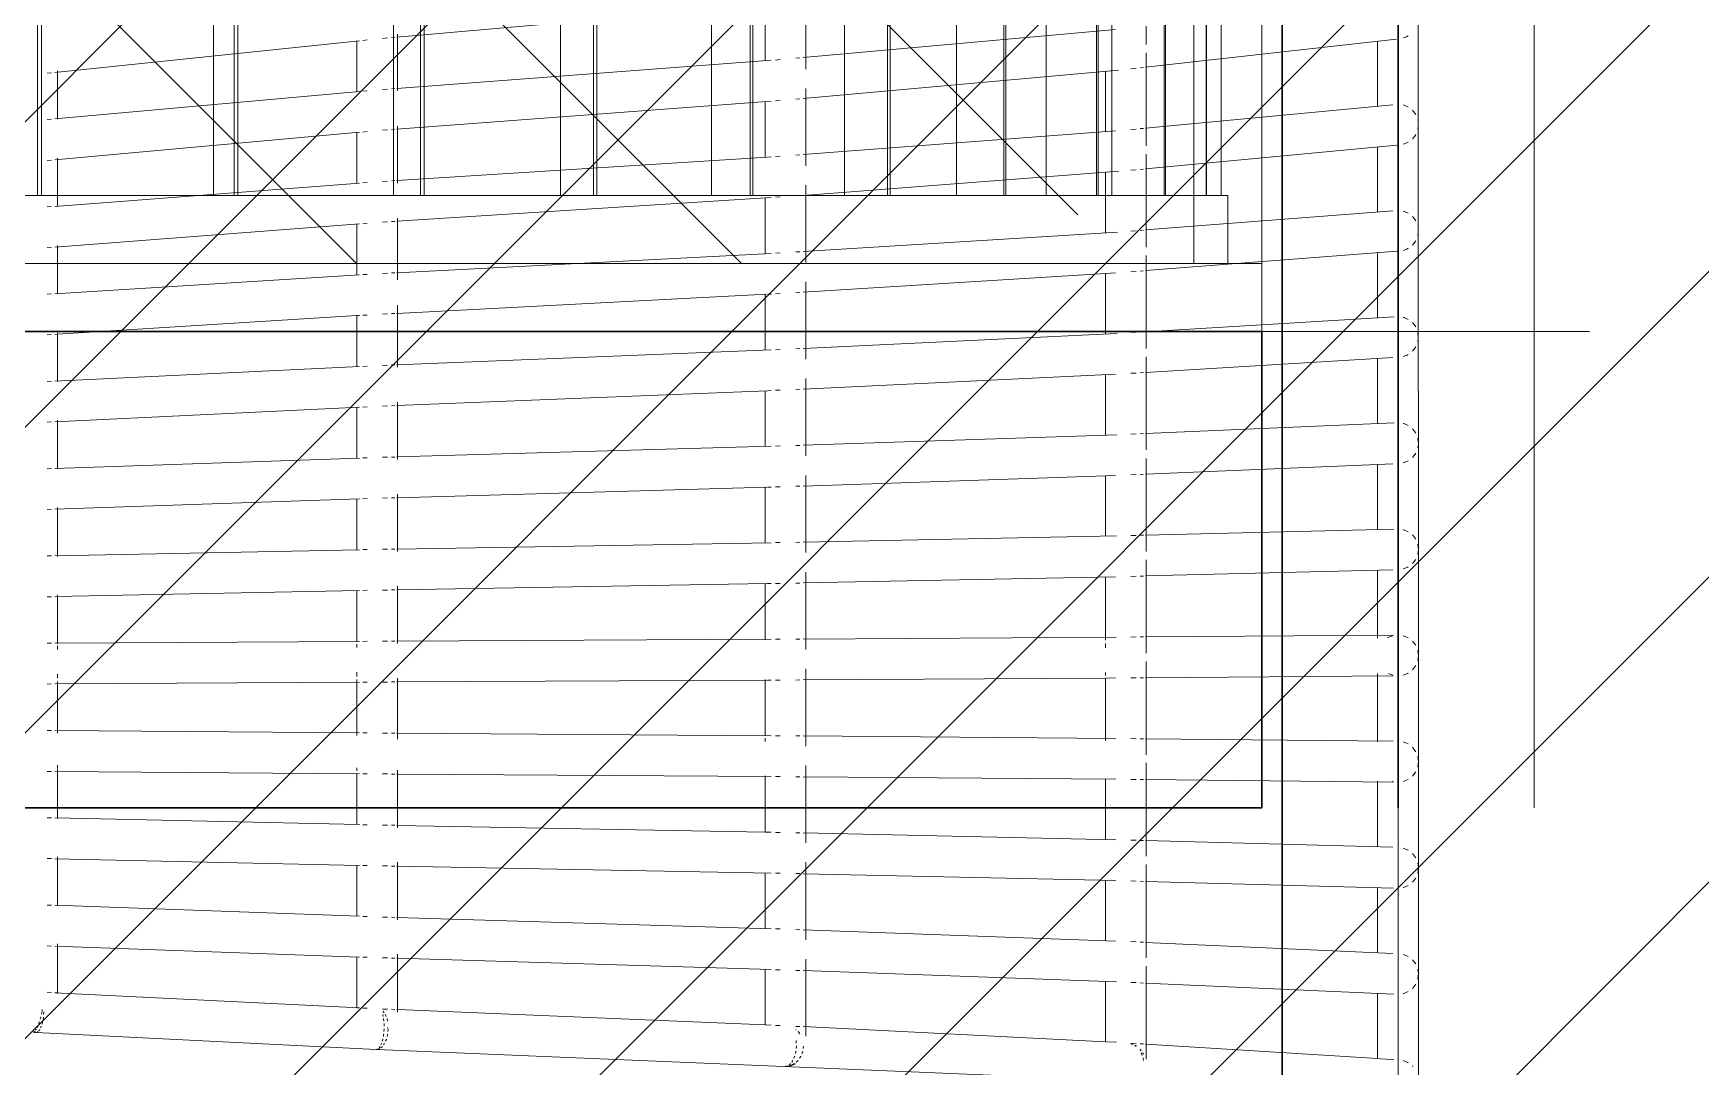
# Model space of a CAD drawing. Header units: millimetres. Extents: x 886808 to 1650903, y -1008069 to 230892.
# Drawn here: x 1046519 to 1047744, y -355550 to -354791 of the extents above; entities that cross this region are included whole.
import ezdxf

# ---------------------------------------------------------------- set-up
doc = ezdxf.new("R2010")
doc.units = ezdxf.units.MM
doc.linetypes.add('ACAD_ISO07W100', pattern=[3, 0, -3])
doc.linetypes.add('CENTER', pattern=[2, 1.25, -0.25, 0.25, -0.25])
doc.layers.get('0').update_dxf_attribs({"lineweight": 0})
for name, color, linetype, lineweight in [('0.NETMANHNHAT-0.05', 251, 'Continuous', 0), ('03- Net Cua- 153', 153, 'Continuous', 9), ('8l NET TO', 8, 'Continuous', 9), ('A-Wall', 113, 'Continuous', 30), ('A_Dim', 8, 'Continuous', 5), ('M-HVAC-CDFF', 50, 'Continuous', 5)]:
    doc.layers.add(name, color=color, linetype=linetype, lineweight=lineweight)

# ---------------------------------------------------------------- blocks, each defined once
blk = doc.blocks.new('Air Terminals 4 - Air Terminals 4-6275953-MẶT ĐỨNG TRỤC A-H')
at = {"layer": 'M-HVAC-CDFF'}
for p, q in [((26700, 4200), (27900, 4200)), ((27900, 4150), (27900, 4200)), ((27900, 4150), (26700, 4150))]:
    blk.add_line(p, q, dxfattribs=at)
blk = doc.blocks.new('A$C62D649C3')
at = {"transparency": 33554636}
for p, q in [((31564.6, 4866.2), (31839.5, 4890.1)), ((31835.1, 4848.9), (31835.1, 4889.7)), ((31865.1, 4892.5), (31865.1, 4851.4)), ((32315, 4800.8), (32315, 4878.6)), ((31313.1, 4840.3), (31537.1, 4863.6)), ((31539.5, 4863.8), (31542.6, 4864.2)), ((31553.9, 4865.3), (31557.6, 4865.6)), ((31560.7, 4865.9), (31563.1, 4866.1)), ((31565.1, 4826.7), (31565.1, 4868.4)), ((31863.1, 4851.2), (32092.6, 4871.8)), ((32114.6, 4844.1), (32299.1, 4864.8)), ((32115.1, 4874.3), (32115.1, 4860.8)), ((32303.9, 4865.6), (32306.3, 4866.4)), ((32306.3, 4866.4), (32307.6, 4867.1)), ((31535.1, 4826.2), (31535.1, 4863.4)), ((31865.1, 4842.8), (31865.1, 4851.4)), ((32115.1, 4844.1), (32115.1, 4854.7)), ((32285.1, 4815.6), (32285.1, 4863.2)), ((31307.6, 4839.7), (31310.7, 4840)), ((31315.1, 4840.5), (31315.1, 4841.4)), ((31315.1, 4806.4), (31315.1, 4840.5)), ((31564.6, 4828.6), (31836.6, 4849)), ((31837.1, 4849), (31839.5, 4849.2)), ((31842.6, 4849.4), (31846.2, 4849.7)), ((31857.6, 4850.7), (31860.7, 4851)), ((31863.1, 4821.2), (32094.7, 4842)), ((32085.1, 4841.1), (32085.1, 4796.8)), ((32103.9, 4842.9), (32107.6, 4843.3)), ((32110.7, 4843.6), (32113.1, 4843.9)), ((32115.1, 4844.1), (32115.1, 4799.4)), ((31539.5, 4826.6), (31542.6, 4826.8)), ((31553.9, 4827.8), (31557.6, 4828)), ((31560.7, 4828.3), (31563.1, 4828.5)), ((31865.1, 4821.3), (31865.1, 4828.5)), ((31313.1, 4806.2), (31537.1, 4826.3)), ((31564.6, 4798.6), (31839.5, 4819.2)), ((31835.1, 4777.9), (31835.1, 4818.9)), ((31842.6, 4819.5), (31846.2, 4819.7)), ((31857.6, 4820.7), (31860.7, 4820.9)), ((31865.1, 4821.3), (31865.1, 4780.1)), ((32114.6, 4799.4), (32296.2, 4816.6)), ((32305.1, 4816.1), (32303.9, 4816.4)), ((32307.6, 4814.9), (32305.1, 4816.1)), ((31307.6, 4805.7), (31310.7, 4806)), ((31315.1, 4806), (31315.1, 4806.4)), ((32311.5, 4811.7), (32310.7, 4812.5)), ((32313.1, 4809.3), (32311.5, 4811.7)), ((32314.8, 4804.7), (32314.6, 4805.5)), ((32315, 4800.8), (32314.8, 4804.7)), ((31313.1, 4776.2), (31537.1, 4796.3)), ((31535.1, 4758.8), (31535.1, 4796.1)), ((31539.5, 4796.5), (31542.6, 4796.8)), ((31553.9, 4797.8), (31557.6, 4798.1)), ((31560.7, 4798.3), (31563.1, 4798.5)), ((31565.1, 4759), (31565.1, 4800.9)), ((31863.1, 4779.9), (32092.6, 4797.4)), ((32103.9, 4798.4), (32107.6, 4798.7)), ((32110.7, 4799), (32113.1, 4799.2)), ((32115.1, 4786.3), (32115.1, 4799.4)), ((32310.7, 4791.6), (32312.4, 4793.5)), ((32312.4, 4793.5), (32313.1, 4794.7)), ((32314.6, 4798.6), (32315, 4800.8)), ((32315, 4723), (32315, 4800.8)), ((31564.6, 4760.8), (31836.5, 4778.1)), ((31837.1, 4778.1), (31839.5, 4778.3)), ((31842.6, 4778.5), (31846.2, 4778.7)), ((31857.6, 4779.5), (31860.7, 4779.8)), ((31865.1, 4771.7), (31865.1, 4780.1)), ((32114.6, 4769.4), (32299.3, 4786.9)), ((32115.1, 4769.4), (32115.1, 4780.3)), ((32285.1, 4737.8), (32285.1, 4785.6)), ((32303.9, 4787.6), (32306.5, 4788.5)), ((32306.5, 4788.5), (32307.6, 4789.1)), ((31307.6, 4775.7), (31310.7, 4775.9)), ((31315.1, 4776.3), (31315.1, 4777.2)), ((31315.1, 4742.1), (31315.1, 4776.3)), ((31863.1, 4750), (32094.9, 4767.7)), ((32085.1, 4766.9), (32085.1, 4722.5)), ((32103.9, 4768.4), (32107.6, 4768.7)), ((32110.7, 4769), (32113.1, 4769.2)), ((32115.1, 4769.4), (32115.1, 4724.6)), ((31313.1, 4741.9), (31537.1, 4759)), ((31535.1, 4758.7), (31535.1, 4758.8)), ((31539.5, 4759.1), (31542.6, 4759.4)), ((31553.9, 4760.2), (31557.6, 4760.4)), ((31560.7, 4760.6), (31563.1, 4760.8)), ((31865.1, 4750.2), (31865.1, 4757.4)), ((31307.6, 4741.5), (31310.7, 4741.8)), ((31315.1, 4742.1), (31315.1, 4741.8)), ((31564.6, 4731), (31839.5, 4748.4)), ((31835.1, 4707.1), (31835.1, 4748.1)), ((31842.6, 4748.6), (31846.2, 4748.8)), ((31857.6, 4749.6), (31860.7, 4749.8)), ((31865.1, 4750.2), (31865.1, 4708.8)), ((31313.1, 4712), (31537.1, 4729.1)), ((31535.1, 4691.5), (31535.1, 4728.9)), ((31539.5, 4729.2), (31542.6, 4729.5)), ((31553.9, 4730.3), (31557.6, 4730.5)), ((31560.7, 4730.7), (31563.1, 4730.9)), ((31565.1, 4688), (31565.1, 4733.3)), ((32114.6, 4724.6), (32296.2, 4738.6)), ((32304.9, 4738.2), (32303.9, 4738.4)), ((32307.6, 4736.9), (32304.9, 4738.2)), ((32311.3, 4733.9), (32310.7, 4734.5)), ((32313.1, 4731.3), (32311.3, 4733.9)), ((31863.1, 4708.7), (32093.9, 4723)), ((32103.9, 4723.7), (32107.6, 4724)), ((32110.7, 4724.3), (32113.1, 4724.4)), ((32115.1, 4711.9), (32115.1, 4724.6)), ((32312.5, 4715.7), (32313.1, 4716.7)), ((32314.8, 4726.9), (32314.6, 4727.6)), ((32314.6, 4720.6), (32315, 4723)), ((32315, 4723), (32314.8, 4726.9)), ((32315, 4645.2), (32315, 4723)), ((31307.6, 4711.6), (31310.7, 4711.9)), ((31315.1, 4712.2), (31315.1, 4713.1)), ((31315.1, 4677.8), (31315.1, 4712.2)), ((31564.6, 4693.2), (31839.5, 4707.4)), ((31842.6, 4707.5), (31846.2, 4707.7)), ((31857.6, 4708.4), (31860.7, 4708.6)), ((31865.1, 4700.7), (31865.1, 4708.8)), ((32114.6, 4694.7), (32299.5, 4709)), ((32115.1, 4694.7), (32115.1, 4705.8)), ((32285.1, 4660), (32285.1, 4707.9)), ((32303.9, 4709.6), (32306.7, 4710.5)), ((32306.7, 4710.5), (32307.6, 4711.1)), ((32310.7, 4713.5), (32312.5, 4715.7)), ((31539.5, 4691.8), (31542.6, 4691.9)), ((31553.9, 4692.6), (31557.6, 4692.8)), ((31560.7, 4693), (31563.1, 4693.1)), ((31863.1, 4678.9), (32085.1, 4692.7)), ((32085.1, 4692.7), (32092.6, 4693.1)), ((32085.1, 4692.7), (32085.1, 4648.2)), ((32103.9, 4693.9), (32107.6, 4694.1)), ((32110.7, 4694.4), (32113.1, 4694.6)), ((32115.1, 4694.7), (32115.1, 4649.8)), ((31313.1, 4677.7), (31537.1, 4691.6)), ((31865.1, 4679), (31865.1, 4686.4)), ((31307.6, 4677.4), (31310.7, 4677.6)), ((31315.1, 4677.4), (31315.1, 4677.8)), ((31564.6, 4663.3), (31836.3, 4677.4)), ((31565.1, 4623.7), (31565.1, 4669.3)), ((31835.1, 4636.3), (31835.1, 4677.3)), ((31837.1, 4677.4), (31839.5, 4677.5)), ((31842.6, 4677.7), (31846.2, 4677.9)), ((31857.6, 4678.6), (31860.7, 4678.8)), ((31865.1, 4679), (31865.1, 4637.7)), ((31315.1, 4648), (31535.1, 4661.7)), ((31535.1, 4661.7), (31537.1, 4661.8)), ((31535.1, 4624.2), (31535.1, 4661.7)), ((31539.5, 4661.9), (31542.6, 4662.1)), ((31553.9, 4662.8), (31557.6, 4663)), ((31560.7, 4663.1), (31563.1, 4663.3)), ((32114.6, 4649.8), (32297.4, 4660.8)), ((32304.7, 4660.3), (32303.9, 4660.4)), ((32307.6, 4658.9), (32304.7, 4660.3)), ((32311.2, 4656.1), (32310.7, 4656.5)), ((32313.1, 4653.4), (32311.2, 4656.1)), ((31307.6, 4647.6), (31310.7, 4647.7)), ((31313.1, 4647.9), (31315.1, 4648)), ((31315.1, 4648), (31315.1, 4649)), ((31315.1, 4613.7), (31315.1, 4648)), ((31863.1, 4637.6), (32093.7, 4648.6)), ((32103.9, 4649.2), (32107.6, 4649.4)), ((32110.7, 4649.6), (32113.1, 4649.7)), ((32115.1, 4637.4), (32115.1, 4649.8)), ((32314.7, 4649.2), (32314.6, 4649.6)), ((32314.6, 4642.6), (32315, 4645.2)), ((32315, 4645.2), (32314.7, 4649.2)), ((32315.1, 4567.5), (32315, 4645.2)), ((31564.6, 4625.5), (31839.5, 4636.5)), ((31842.6, 4636.6), (31846.2, 4636.8)), ((31857.6, 4637.3), (31860.7, 4637.5)), ((31865.1, 4629.6), (31865.1, 4637.7)), ((32114.6, 4619.9), (32296.2, 4630.8)), ((32115.1, 4620), (32115.1, 4631.3)), ((32303.9, 4631.6), (32306.9, 4632.7)), ((32306.9, 4632.7), (32307.6, 4633.1)), ((32310.7, 4635.5), (32312.7, 4637.9)), ((32312.7, 4637.9), (32313.1, 4638.7)), ((31313.1, 4613.6), (31537.1, 4624.3)), ((31539.5, 4624.4), (31542.6, 4624.6)), ((31553.9, 4625.1), (31557.6, 4625.2)), ((31560.7, 4625.4), (31563.1, 4625.5)), ((31863.1, 4607.7), (32092.6, 4618.7)), ((32103.9, 4619.3), (32107.6, 4619.5)), ((32110.7, 4619.7), (32113.1, 4619.8)), ((32115.1, 4620), (32115.1, 4575.1)), ((32285.1, 4582.3), (32285.1, 4630.2)), ((31307.6, 4613.3), (31310.7, 4613.5)), ((31315.1, 4613.2), (31315.1, 4613.7)), ((31564.6, 4595.6), (31836.5, 4606.5)), ((31835.1, 4565.5), (31835.1, 4606.5)), ((31837.1, 4606.5), (31839.5, 4606.6)), ((31842.6, 4606.8), (31846.2, 4606.9)), ((31857.6, 4607.4), (31860.7, 4607.6)), ((31865.1, 4607.8), (31865.1, 4615.4)), ((31865.1, 4607.8), (31865.1, 4566.5)), ((32085.1, 4618.3), (32085.1, 4574)), ((31313.1, 4583.7), (31537.1, 4594.4)), ((31535.1, 4557), (31535.1, 4594.3)), ((31539.5, 4594.5), (31542.6, 4594.7)), ((31553.9, 4595.2), (31557.6, 4595.4)), ((31560.7, 4595.5), (31563.1, 4595.6)), ((31565.1, 4556), (31565.1, 4598.2)), ((31307.6, 4583.4), (31310.7, 4583.6)), ((31315.1, 4583.8), (31315.1, 4584.9)), ((31315.1, 4549.5), (31315.1, 4583.8)), ((32114.6, 4575.1), (32297.2, 4582.8)), ((32304.5, 4582.3), (32303.9, 4582.4)), ((32307.6, 4580.9), (32304.5, 4582.3)), ((31863.1, 4566.4), (32093.5, 4574.2)), ((32103.9, 4574.6), (32107.6, 4574.8)), ((32110.7, 4574.9), (32113.1, 4575)), ((32115.1, 4563), (32115.1, 4575.1)), ((32311.1, 4578.2), (32310.7, 4578.5)), ((32313.1, 4575.4), (32311.1, 4578.2)), ((32314.7, 4571.4), (32314.6, 4571.7)), ((32315.1, 4567.5), (32314.7, 4571.4)), ((31539.5, 4557.1), (31542.6, 4557.2)), ((31553.9, 4557.6), (31557.6, 4557.7)), ((31560.7, 4557.8), (31563.1, 4557.8)), ((31564.6, 4557.9), (31839.5, 4565.7)), ((31842.6, 4565.8), (31846.2, 4565.9)), ((31857.6, 4566.2), (31860.7, 4566.3)), ((31865.1, 4558.6), (31865.1, 4566.5)), ((32310.7, 4557.5), (32312.8, 4560)), ((32312.8, 4560), (32313.1, 4560.6)), ((32314.6, 4564.5), (32315.1, 4567.5)), ((32315.1, 4489.7), (32315.1, 4567.5)), ((31307.6, 4549.2), (31310.7, 4549.3)), ((31313.1, 4549.4), (31537.1, 4557)), ((31315.1, 4549), (31315.1, 4549.5)), ((32110.7, 4545), (32113.1, 4545.1)), ((32114.6, 4545.1), (32285.1, 4552.4)), ((32115.1, 4545.2), (32115.1, 4556.8)), ((32115.1, 4545.2), (32115.1, 4500.4)), ((32285.1, 4552.4), (32296.2, 4552.9)), ((32285.1, 4504.6), (32285.1, 4552.4)), ((32303.9, 4553.6), (32307.1, 4554.7)), ((32307.1, 4554.7), (32307.6, 4555.1)), ((31564.6, 4527.9), (31836.7, 4535.6)), ((31835.1, 4494.7), (31835.1, 4535.6)), ((31837.1, 4535.7), (31839.5, 4535.7)), ((31842.6, 4535.8), (31846.2, 4535.9)), ((31857.6, 4536.3), (31860.7, 4536.4)), ((31863.1, 4536.5), (32092.6, 4544.3)), ((31865.1, 4536.5), (31865.1, 4544.3)), ((31865.1, 4536.5), (31865.1, 4495.3)), ((32085.1, 4544), (32085.1, 4499.7)), ((32103.9, 4544.7), (32107.6, 4544.9)), ((31313.1, 4519.5), (31537.1, 4527.1)), ((31315.1, 4519.5), (31315.1, 4520.8)), ((31535.1, 4489.7), (31535.1, 4527)), ((31539.5, 4527.2), (31542.6, 4527.3)), ((31553.9, 4527.6), (31557.6, 4527.7)), ((31560.7, 4527.8), (31563.1, 4527.9)), ((31565.1, 4488.4), (31565.1, 4530.6)), ((31307.6, 4519.3), (31310.7, 4519.4)), ((31315.1, 4485.3), (31315.1, 4519.5)), ((31863.1, 4495.2), (32093.3, 4499.9)), ((32103.9, 4500.1), (32107.6, 4500.2)), ((32110.7, 4500.3), (32113.1, 4500.3)), ((32114.6, 4500.3), (32297, 4504.9)), ((32115.1, 4488.5), (32115.1, 4500.4)), ((32304.3, 4504.4), (32303.9, 4504.4)), ((32307.6, 4502.9), (32304.3, 4504.4)), ((32310.9, 4500.4), (32310.7, 4500.6)), ((32313.1, 4497.4), (32310.9, 4500.4)), ((31307.6, 4485.1), (31310.7, 4485.2)), ((31313.1, 4485.2), (31537.1, 4489.7)), ((31315.1, 4484.8), (31315.1, 4485.3)), ((31539.5, 4489.8), (31542.6, 4489.8)), ((31553.9, 4490.1), (31557.6, 4490.1)), ((31560.7, 4490.2), (31563.1, 4490.2)), ((31564.6, 4490.2), (31839.5, 4494.8)), ((31842.6, 4494.9), (31846.2, 4494.9)), ((31857.6, 4495.1), (31860.7, 4495.2)), ((31865.1, 4487.6), (31865.1, 4495.3)), ((32314.6, 4493.5), (32314.6, 4493.8)), ((32315.1, 4489.7), (32314.6, 4493.5)), ((32314.6, 4486.4), (32315.1, 4489.7)), ((32315.1, 4411.8), (32315.1, 4489.7)), ((31865.1, 4465.3), (31865.1, 4473.3)), ((32114.6, 4470.4), (32296.3, 4474.9)), ((32115.1, 4470.4), (32115.1, 4482.2)), ((32285.1, 4426.9), (32285.1, 4474.6)), ((32303.9, 4475.6), (32307.3, 4476.8)), ((32307.3, 4476.8), (32307.6, 4477.1)), ((32310.7, 4479.5), (32312.9, 4482.2)), ((32312.9, 4482.2), (32313.1, 4482.6)), ((31313.1, 4455.3), (31537.1, 4459.8)), ((31535.1, 4422.4), (31535.1, 4459.7)), ((31539.5, 4459.8), (31542.6, 4459.9)), ((31553.9, 4460.1), (31557.6, 4460.1)), ((31560.7, 4460.2), (31563.1, 4460.2)), ((31564.6, 4460.3), (31836.8, 4464.8)), ((31565.1, 4420.7), (31565.1, 4463)), ((31835.1, 4423.4), (31835.1, 4464.8)), ((31837.1, 4464.8), (31839.5, 4464.8)), ((31842.6, 4464.9), (31846.2, 4464.9)), ((31857.6, 4465.2), (31860.7, 4465.2)), ((31863.1, 4465.3), (32092.6, 4469.9)), ((31865.1, 4465.3), (31865.1, 4424.1)), ((32085.1, 4469.7), (32085.1, 4423.3)), ((32103.9, 4470.1), (32107.6, 4470.2)), ((32110.7, 4470.3), (32113.1, 4470.3)), ((32115.1, 4470.4), (32115.1, 4425.6)), ((31307.6, 4455.2), (31310.7, 4455.2)), ((31315.1, 4455.3), (31315.1, 4456.6)), ((31315.1, 4421.1), (31315.1, 4455.3)), ((31313.1, 4421.1), (31537.1, 4422.4)), ((31539.5, 4422.4), (31542.6, 4422.5)), ((31553.9, 4422.5), (31557.6, 4422.5)), ((31560.7, 4422.6), (31563.1, 4422.6)), ((31564.6, 4422.6), (31839.5, 4423.9)), ((31842.6, 4424), (31846.2, 4424)), ((31857.6, 4424), (31860.7, 4424.1)), ((31863.1, 4424.1), (32093.1, 4425.5)), ((31865.1, 4416.4), (31865.1, 4424.1)), ((32103.9, 4425.5), (32107.6, 4425.6)), ((32110.7, 4425.6), (32113.1, 4425.6)), ((32114.6, 4425.6), (32296.8, 4427)), ((32115.1, 4413.8), (32115.1, 4425.6)), ((32285.1, 4424.7), (32285.1, 4426.3)), ((32292.7, 4425.1), (32292.6, 4425)), ((32296, 4426.4), (32292.7, 4425.1)), ((32304.1, 4426.4), (32303.9, 4426.5)), ((32307.6, 4425), (32304.1, 4426.4)), ((32310.8, 4422.5), (32310.7, 4422.6)), ((32313.1, 4419.5), (32310.8, 4422.5)), ((31307.6, 4421), (31310.7, 4421.1)), ((31315.1, 4420.6), (31315.1, 4421.1)), ((31315.1, 4416.5), (31315.1, 4419)), ((31535.1, 4417.8), (31535.1, 4420.3)), ((32085.1, 4420.8), (32085.1, 4417.7)), ((32314.6, 4415.7), (32314.6, 4415.8)), ((32315.1, 4411.8), (32314.6, 4415.7)), ((32314.6, 4408.3), (32315.1, 4411.8)), ((32315.1, 4334), (32315.1, 4411.8)), ((31315.1, 4395.3), (31315.1, 4398.4)), ((31535.1, 4396.6), (31535.1, 4399.7)), ((31865.1, 4394.1), (31865.1, 4402.2)), ((32085.1, 4399.6), (32085.1, 4397.3)), ((32115.1, 4395.6), (32115.1, 4407.7)), ((32285.1, 4348.7), (32285.1, 4398.8)), ((32293.1, 4398.8), (32296, 4397.6)), ((32303.9, 4397.5), (32307.4, 4398.9)), ((32307.4, 4398.9), (32307.6, 4399)), ((32310.7, 4401.4), (32313, 4404.4)), ((32313, 4404.4), (32313.1, 4404.6)), ((31307.6, 4391), (31310.7, 4391.1)), ((31313.1, 4391.1), (31537.1, 4392.4)), ((31315.1, 4354.9), (31315.1, 4393)), ((31535.1, 4353.2), (31535.1, 4394.3)), ((31539.5, 4392.4), (31542.6, 4392.5)), ((31553.9, 4392.5), (31557.6, 4392.5)), ((31560.7, 4392.6), (31563.1, 4392.6)), ((31564.6, 4392.6), (31836.9, 4393.9)), ((31565.1, 4353.1), (31565.1, 4395.4)), ((31835.1, 4353.1), (31835.1, 4394.4)), ((31837.1, 4393.9), (31839.5, 4393.9)), ((31842.6, 4394), (31846.2, 4394)), ((31857.6, 4394), (31860.7, 4394.1)), ((31863.1, 4394.1), (32085.1, 4395.4)), ((31865.1, 4394.1), (31865.1, 4352.9)), ((32085.1, 4395.4), (32092.6, 4395.5)), ((32085.1, 4395.4), (32085.1, 4349.2)), ((32103.9, 4395.5), (32107.6, 4395.6)), ((32110.7, 4395.6), (32113.1, 4395.6)), ((32114.6, 4395.6), (32296.5, 4397)), ((32115.1, 4395.6), (32115.1, 4350.8)), ((32296, 4397.6), (32296.2, 4397.5)), ((31307.6, 4356.9), (31310.7, 4356.9)), ((31313.1, 4356.9), (31537.1, 4355.1)), ((31539.5, 4355.1), (31542.6, 4355.1)), ((31553.9, 4355), (31557.6, 4354.9)), ((31560.7, 4354.9), (31563.1, 4354.9)), ((31564.6, 4354.9), (31839.5, 4353.1)), ((31565.1, 4350.6), (31565.1, 4353)), ((31835.1, 4348.8), (31835.1, 4351.2)), ((31842.6, 4353), (31846.2, 4353)), ((31857.6, 4352.9), (31860.7, 4352.9)), ((31863.1, 4352.9), (32092.9, 4351.1)), ((31865.1, 4345.5), (31865.1, 4352.9)), ((32103.9, 4351), (32107.6, 4350.9)), ((32110.7, 4350.9), (32113.1, 4350.9)), ((32114.6, 4350.9), (32296.6, 4349)), ((32115.1, 4350.8), (32115.1, 4339.1)), ((32307.5, 4347), (32303.9, 4348.5)), ((32307.6, 4347), (32307.5, 4347)), ((32313, 4341.5), (32310.7, 4344.6)), ((32313.1, 4341.5), (32313, 4341.5)), ((32315.1, 4334), (32314.6, 4337.9)), ((31307.6, 4326.9), (31310.7, 4326.9)), ((31313.1, 4326.9), (31537.1, 4325.1)), ((31315.1, 4329), (31315.1, 4331.4)), ((31315.1, 4326.9), (31315.1, 4328.4)), ((31315.1, 4292.7), (31315.1, 4326.9)), ((31535.1, 4327.2), (31535.1, 4329.6)), ((31535.1, 4287.8), (31535.1, 4325.1)), ((31539.5, 4325.1), (31542.6, 4325.1)), ((31553.9, 4325), (31557.6, 4325)), ((31560.7, 4324.9), (31563.1, 4324.9)), ((31564.6, 4324.9), (31839.5, 4323.1)), ((31565.1, 4285.5), (31565.1, 4327.8)), ((31865.1, 4322.9), (31865.1, 4331.2)), ((32115.1, 4320.9), (32115.1, 4333.1)), ((32310.7, 4323.4), (32313.1, 4326.5)), ((32314.6, 4330.1), (32315.1, 4334)), ((32315.1, 4256.2), (32315.1, 4334)), ((31835.1, 4282.3), (31835.1, 4323.6)), ((31842.6, 4323.1), (31846.2, 4323)), ((31857.6, 4322.9), (31860.7, 4322.9)), ((31863.1, 4322.9), (32092.7, 4321.1)), ((31865.1, 4322.9), (31865.1, 4281.7)), ((32085.1, 4321.1), (32085.1, 4276.8)), ((32103.9, 4321), (32107.6, 4320.9)), ((32110.7, 4320.9), (32113.1, 4320.9)), ((32114.6, 4320.9), (32296.7, 4319)), ((32115.1, 4320.9), (32115.1, 4276.1)), ((32285.1, 4271.4), (32285.1, 4319.7)), ((32296, 4319.6), (32296.2, 4319.5)), ((32303.9, 4319.5), (32304, 4319.5)), ((32304, 4319.5), (32307.6, 4321)), ((31307.6, 4292.8), (31310.7, 4292.8)), ((31313.1, 4292.7), (31537.1, 4287.8)), ((31315.1, 4292.2), (31315.1, 4292.7)), ((31539.5, 4287.7), (31542.6, 4287.7)), ((31553.9, 4287.4), (31557.6, 4287.4)), ((31560.7, 4287.3), (31563.1, 4287.3)), ((31564.6, 4287.2), (31565.1, 4287.2)), ((31565.1, 4287.2), (31835.1, 4282.3)), ((31835.1, 4282.3), (31839.5, 4282.2)), ((31842.6, 4282.1), (31846.2, 4282.1)), ((31857.6, 4281.8), (31860.7, 4281.8)), ((31863.1, 4281.7), (32092.8, 4276.7)), ((31865.1, 4274.4), (31865.1, 4281.7)), ((32103.9, 4276.4), (32107.6, 4276.3)), ((32110.7, 4276.2), (32113.1, 4276.1)), ((32114.6, 4276.1), (32296.4, 4271.1)), ((32115.1, 4264.5), (32115.1, 4276.1)), ((31315.1, 4262.7), (31315.1, 4264.2)), ((32307.4, 4269.1), (32303.9, 4270.5)), ((32307.6, 4269), (32307.4, 4269.1)), ((32313, 4263.7), (32310.7, 4266.6)), ((32313.1, 4263.4), (32313, 4263.7)), ((31307.6, 4262.8), (31310.7, 4262.8)), ((31313.1, 4262.7), (31537.1, 4257.8)), ((31315.1, 4228.4), (31315.1, 4262.7)), ((31535.1, 4220.5), (31535.1, 4257.8)), ((31539.5, 4257.7), (31542.6, 4257.7)), ((31553.9, 4257.4), (31557.6, 4257.4)), ((31560.7, 4257.3), (31563.1, 4257.3)), ((31564.6, 4257.2), (31565.1, 4257.2)), ((31565.1, 4217.8), (31565.1, 4260.2)), ((31565.1, 4257.2), (31839.5, 4252.2)), ((31835.1, 4211.4), (31835.1, 4252.3)), ((31842.6, 4252.1), (31846.2, 4252.1)), ((31857.6, 4251.8), (31860.7, 4251.8)), ((31863.1, 4251.7), (32092.9, 4246.7)), ((31865.1, 4251.7), (31865.1, 4260.1)), ((31865.1, 4251.7), (31865.1, 4210.4)), ((32115.1, 4246.1), (32115.1, 4258.5)), ((32315.1, 4256.2), (32314.6, 4259.7)), ((32314.6, 4252.3), (32315.1, 4256.2)), ((32314.6, 4252.2), (32314.6, 4252.3)), ((32315.1, 4178.4), (32315.1, 4256.2)), ((32085.1, 4246.8), (32085.1, 4202.5)), ((32103.9, 4246.4), (32107.6, 4246.3)), ((32110.7, 4246.2), (32113.1, 4246.1)), ((32114.6, 4246.1), (32296.9, 4241.1)), ((32115.1, 4246.1), (32115.1, 4201.3)), ((32285.1, 4193.7), (32285.1, 4241.4)), ((32303.9, 4241.5), (32304.1, 4241.6)), ((32304.1, 4241.6), (32307.6, 4243)), ((32310.7, 4245.4), (32310.8, 4245.5)), ((32310.8, 4245.5), (32313.1, 4248.5)), ((31307.6, 4228.7), (31310.7, 4228.6)), ((31313.1, 4228.5), (31537.1, 4220.5)), ((31315.1, 4228), (31315.1, 4228.4)), ((31539.5, 4220.4), (31542.6, 4220.3)), ((31553.9, 4219.9), (31557.6, 4219.8)), ((31560.7, 4219.7), (31563.1, 4219.6)), ((31564.6, 4219.5), (31839.5, 4211.3)), ((31842.6, 4211.2), (31846.2, 4211.1)), ((31857.6, 4210.7), (31860.7, 4210.6)), ((31863.1, 4210.5), (32092.6, 4202.2)), ((31865.1, 4203.2), (31865.1, 4210.4)), ((31307.6, 4198.7), (31310.7, 4198.6)), ((31313.1, 4198.5), (31537.1, 4190.5)), ((31315.1, 4198.5), (31315.1, 4200.1)), ((31315.1, 4164.2), (31315.1, 4198.5)), ((31535.1, 4153.2), (31535.1, 4190.6)), ((31539.5, 4190.4), (31542.6, 4190.3)), ((31553.9, 4189.9), (31557.6, 4189.8)), ((31560.7, 4189.7), (31563.1, 4189.6)), ((31565.1, 4150.1), (31565.1, 4192.6)), ((32103.9, 4201.8), (32107.6, 4201.6)), ((32110.7, 4201.5), (32113.1, 4201.4)), ((32114.6, 4201.3), (32296.3, 4193.1)), ((32115.1, 4189.9), (32115.1, 4201.3)), ((32307.2, 4191.2), (32303.9, 4192.4)), ((32307.6, 4190.9), (32307.2, 4191.2)), ((31564.6, 4189.6), (31839.5, 4181.3)), ((31835.1, 4140.6), (31835.1, 4181.5)), ((31842.6, 4181.2), (31846.2, 4181.1)), ((31857.6, 4180.7), (31860.7, 4180.6)), ((31863.1, 4180.6), (32093.2, 4172.3)), ((31865.1, 4180.5), (31865.1, 4189)), ((31865.1, 4180.5), (31865.1, 4139.3)), ((32115.1, 4171.3), (32115.1, 4183.8)), ((32312.9, 4185.8), (32310.7, 4188.5)), ((32313.1, 4185.4), (32312.9, 4185.8)), ((32315.1, 4178.4), (32314.6, 4181.6)), ((32314.6, 4174.5), (32315.1, 4178.4)), ((32315.1, 4084.1), (32315.1, 4178.4)), ((32085.1, 4172.6), (32085.1, 4128.3)), ((32103.9, 4171.8), (32107.6, 4171.7)), ((32110.7, 4171.5), (32113.1, 4171.4)), ((32114.6, 4171.4), (32297.1, 4163.2)), ((32115.1, 4171.3), (32115.1, 4126.5)), ((32310.7, 4167.5), (32310.9, 4167.7)), ((32310.9, 4167.7), (32313.1, 4170.6)), ((32314.6, 4174.2), (32314.6, 4174.5)), ((31307.6, 4164.6), (31310.7, 4164.5)), ((31307.6, 4164.6), (31310.7, 4164.5)), ((31313.1, 4164.4), (31315.1, 4164.2)), ((31313.1, 4164.3), (31537.1, 4153.1)), ((31315.1, 4163.8), (31315.1, 4164.2)), ((31535.1, 4153.2), (31537.1, 4153.2)), ((31539.5, 4153), (31542.6, 4152.9)), ((31539.5, 4153), (31542.6, 4152.9)), ((32285.1, 4115.9), (32285.1, 4163.7)), ((32303.9, 4163.6), (32304.3, 4163.6)), ((32304.3, 4163.6), (32307.6, 4165.1)), ((31301.8, 4142.6), (31301.4, 4141.4)), ((31301.9, 4143), (31301.8, 4142.6)), ((31302.9, 4146.2), (31302.5, 4144.8)), ((31303, 4146.6), (31302.9, 4146.2)), ((31303.7, 4150), (31303.4, 4148.5)), ((31303.5, 4151.5), (31303.9, 4151.5)), ((31303.8, 4150.4), (31303.7, 4150)), ((31304.2, 4142.5), (31303.8, 4141.2)), ((31303.9, 4151.5), (31304.5, 4151.4)), ((31304.2, 4142.8), (31304.2, 4142.5)), ((31304.8, 4146.1), (31304.6, 4144.6)), ((31304.9, 4146.4), (31304.8, 4146.1)), ((31305.2, 4150), (31305, 4148.4)), ((31305.2, 4150.3), (31305.2, 4150)), ((31553.9, 4152.3), (31557.6, 4152.2)), ((31554.1, 4148.3), (31554.2, 4148.1)), ((31554.2, 4148.1), (31554.4, 4146.8)), ((31554.3, 4150.6), (31554.5, 4150.5)), ((31554.5, 4150.5), (31555.2, 4149.4)), ((31554.8, 4145.3), (31554.8, 4145)), ((31554.8, 4145), (31555, 4143.5)), ((31555.2, 4141.7), (31555.2, 4141.4)), ((31555.2, 4141.4), (31555.2, 4139.8)), ((31556, 4148.3), (31556.1, 4148.1)), ((31556.1, 4148.1), (31556.6, 4146.8)), ((31557.2, 4145.2), (31557.3, 4145)), ((31557.3, 4145), (31557.6, 4143.4)), ((31560.7, 4152.1), (31563.1, 4152)), ((31564.6, 4151.9), (31565.1, 4151.9)), ((31565.1, 4151.9), (31835.1, 4140.6)), ((31298.3, 4135.8), (31297.3, 4135.3)), ((31297.4, 4135.3), (31298.7, 4135.2)), ((31297.4, 4135.3), (31298.6, 4135.1)), ((31298.1, 4135.5), (31298, 4135.6)), ((31298.8, 4135.2), (31298.1, 4135.5)), ((31298.4, 4135.9), (31298.3, 4135.8)), ((31298.5, 4136), (31298.4, 4135.9)), ((31298.6, 4135.5), (31298.4, 4135.9)), ((31298.9, 4135.3), (31298.6, 4135.5)), ((31298.6, 4135.1), (31299.3, 4135)), ((31299.5, 4137.2), (31299, 4136.7)), ((31299.4, 4135), (31299.3, 4135)), ((31299.3, 4135), (31299.3, 4135)), ((31299.5, 4135), (31299.3, 4135)), ((31299.5, 4135), (31299.4, 4135)), ((31299.4, 4135), (31299.4, 4135)), ((31299.6, 4137.5), (31299.5, 4137.2)), ((31299.5, 4135), (31549.3, 4122.5)), ((31300.7, 4139.6), (31300.2, 4138.7)), ((31300.8, 4135.5), (31300.2, 4135.3)), ((31300.8, 4139.9), (31300.7, 4139.6)), ((31300.9, 4135.7), (31300.8, 4135.5)), ((31302.1, 4137), (31301.5, 4136.4)), ((31302.2, 4137.2), (31302.1, 4137)), ((31303.2, 4139.4), (31302.7, 4138.4)), ((31303.3, 4139.7), (31303.2, 4139.4)), ((31554.2, 4130), (31553.8, 4128.7)), ((31554.2, 4130.3), (31554.2, 4130)), ((31554.8, 4133.6), (31554.6, 4132.1)), ((31554.9, 4133.9), (31554.8, 4133.6)), ((31555.2, 4137.5), (31555, 4135.9)), ((31555.2, 4137.8), (31555.2, 4137.5)), ((31556.8, 4130), (31556.2, 4128.7)), ((31556.9, 4130.2), (31556.8, 4130)), ((31557.7, 4133.6), (31557.3, 4132.1)), ((31557.4, 4138.4), (31557.6, 4138.4)), ((31557.6, 4138.4), (31557.9, 4138.4)), ((31557.8, 4133.9), (31557.7, 4133.6)), ((31558.1, 4137.5), (31557.9, 4135.8)), ((31558.1, 4137.8), (31558.1, 4137.5)), ((31835.1, 4140.6), (31835.6, 4140.6)), ((31839.5, 4140.5), (31835.6, 4140.6)), ((31842.6, 4140.3), (31846.2, 4140.2)), ((31857.6, 4139.6), (31860.7, 4139.5)), ((31857.6, 4137.3), (31858, 4136.9)), ((31857.9, 4129.1), (31858, 4128.9)), ((31858, 4128.9), (31858, 4127.2)), ((31859.4, 4135.7), (31859.5, 4135.6)), ((31859.5, 4135.6), (31860.5, 4134.2)), ((31863.1, 4139.4), (32085.1, 4128.3)), ((31865.1, 4138.9), (31865.1, 4139.3)), ((31865.1, 4132.3), (31865.1, 4138.9)), ((31549.3, 4122.5), (31549.4, 4122.5)), ((31549.5, 4122.5), (31549.4, 4122.5)), ((31549.6, 4122.5), (31549.5, 4122.5)), ((31549.5, 4122.5), (31549.5, 4122.5)), ((31549.6, 4122.5), (31549.6, 4122.5)), ((31549.7, 4122.5), (31549.6, 4122.5)), ((31549.6, 4122.5), (31549.6, 4122.5)), ((31549.6, 4122.5), (31549.8, 4122.5)), ((31549.8, 4122.5), (32001, 4103.7)), ((31550.8, 4123), (31550.2, 4122.8)), ((31550.9, 4123.2), (31550.8, 4123)), ((31551.7, 4123), (31550.8, 4122.8)), ((31552.1, 4124.5), (31551.5, 4123.9)), ((31551.9, 4123.1), (31551.7, 4123)), ((31552.2, 4124.7), (31552.1, 4124.5)), ((31553.2, 4126.9), (31552.7, 4125.9)), ((31553.7, 4124.5), (31552.8, 4123.9)), ((31553.3, 4127.2), (31553.2, 4126.9)), ((31553.8, 4124.7), (31553.7, 4124.5)), ((31555.4, 4126.9), (31554.7, 4125.9)), ((31555.5, 4127.1), (31555.4, 4126.9)), ((31856.8, 4117.5), (31856.2, 4116.2)), ((31856.9, 4117.7), (31856.8, 4117.5)), ((31857.7, 4121.1), (31857.3, 4119.6)), ((31857.8, 4121.4), (31857.7, 4121.1)), ((31858.1, 4125), (31857.9, 4123.3)), ((31858.1, 4125.3), (31858.1, 4125)), ((31861.4, 4117.5), (31860.4, 4116.1)), ((31861.4, 4117.6), (31861.4, 4117.5)), ((31862.7, 4121.1), (31862.1, 4119.4)), ((31862.8, 4121.3), (31862.7, 4121.1)), ((31863.2, 4125), (31863, 4123.2)), ((31863.2, 4125.1), (31863.2, 4125)), ((32092.6, 4127.9), (32085.1, 4128.3)), ((32092.6, 4127.9), (32093.1, 4127.9)), ((32103.9, 4127.3), (32107.6, 4127)), ((32103.9, 4127), (32105.6, 4126.3)), ((32103.9, 4126.8), (32105.1, 4126.3)), ((32106.7, 4125.5), (32106.8, 4125.5)), ((32106.8, 4125.5), (32107.6, 4124.8)), ((32107.3, 4125.5), (32107.4, 4125.5)), ((32107.4, 4125.5), (32107.6, 4125.4)), ((32110.7, 4126.8), (32113.1, 4126.7)), ((32110.7, 4122.8), (32111.5, 4121.6)), ((32111.5, 4120.1), (32111.6, 4120)), ((32111.6, 4120), (32112.1, 4118.3)), ((32112.7, 4120.1), (32112.7, 4120)), ((32112.7, 4120), (32113.1, 4119.2)), ((32112.8, 4116.5), (32112.8, 4116.4)), ((32112.8, 4116.4), (32113, 4114.6)), ((32114.6, 4126.6), (32115.1, 4126.5)), ((32115.1, 4126.5), (32285.1, 4115.9)), ((32115.1, 4125), (32115.1, 4126.5)), ((32115.1, 4115.5), (32115.1, 4125)), ((31849.7, 4110), (31849.6, 4110)), ((31849.6, 4110), (31849.6, 4110)), ((31849.7, 4110), (31849.8, 4110)), ((31849.9, 4110), (31849.8, 4110)), ((31849.8, 4110), (31849.8, 4110)), ((31850, 4110), (31849.9, 4110)), ((31849.9, 4110), (31849.9, 4110)), ((31849.9, 4110), (31850, 4110)), ((31850, 4110), (31850.1, 4110)), ((31850.1, 4110), (31850.3, 4110)), ((31850.3, 4110), (31853.9, 4110.5)), ((31850.5, 4110.1), (31850.4, 4110.1)), ((31853.2, 4110.5), (31850.5, 4110.1)), ((31851.7, 4110.5), (31850.8, 4110.3)), ((31851.9, 4110.6), (31851.7, 4110.5)), ((31853.7, 4112), (31852.8, 4111.4)), ((31856.3, 4112), (31853.2, 4110.5)), ((31853.3, 4110.5), (31853.2, 4110.5)), ((31856.5, 4112), (31853.3, 4110.5)), ((31853.8, 4112.2), (31853.7, 4112)), ((31853.9, 4110.5), (31857.5, 4112)), ((31855.4, 4114.4), (31854.7, 4113.4)), ((31855.5, 4114.6), (31855.4, 4114.4)), ((31856.5, 4112.2), (31856.3, 4112)), ((31856.7, 4112.2), (31856.5, 4112)), ((31859.3, 4114.4), (31858, 4113.3)), ((31859.3, 4114.5), (31859.3, 4114.4)), ((32285.1, 4115.9), (32287.1, 4115.8)), ((32296.2, 4115.2), (32287.1, 4115.8)), ((32296.2, 4115.2), (32296.5, 4115.2)), ((32296.5, 4115.2), (32296.7, 4115.2)), ((32303.9, 4114.5), (32305.6, 4113.8)), ((32305.7, 4113.8), (32305.6, 4113.8)), ((32307.4, 4113.1), (32305.7, 4113.8)), ((32307.3, 4113), (32307.4, 4113)), ((32307.6, 4113), (32307.4, 4113.1)), ((32307.4, 4113), (32307.6, 4112.9)), ((32307.6, 4113), (32307.5, 4113)), ((32311.1, 4110), (32310.7, 4110.6)), ((32310.7, 4110.6), (32310.7, 4110.6)), ((32310.7, 4110.3), (32310.9, 4110))]:
    blk.add_line(p, q, dxfattribs=at)

msp = doc.modelspace()

# ---------------------------------------------------------------- hatches: boundary and pattern name
at = {"layer": 'A_Dim', "transparency": 33554457}
h = msp.add_hatch(dxfattribs=at)
h.set_pattern_fill('ANSI31', color=256, scale=50)
h.paths.add_polyline_path([(1057771.5, -351410.1), (1012052.5, -351410.1), (1012052.5, -360423), (1057771.5, -360423)])
at = {"layer": 'A_Dim', "transparency": 33554534}
h = msp.add_hatch(dxfattribs=at)
h.set_pattern_fill('GOST_WOOD', color=256, scale=100, angle=45)
h.set_pattern_definition([(135, (-719101.95, -236661.1), (424.26407, 424.26407), [1000, -200]), (135, (-718819.1, -236661.1), (424.26407, 424.26407), [600, -150, 300, -150]), (135, (-718465.55, -236731.8), (424.26407, 424.26407), [1000, -200])])
h.paths.add_polyline_path([(1047371.8, -351860.1), (1045951.6, -351860.1), (1046640.2, -352360.1), (1047371.8, -352360.1)])
h.paths.add_polyline_path([(1047371.8, -352410.1), (1045896.7, -352410.1), (1045896.7, -354960.1), (1047371.8, -354960.1)])
h.paths.add_polyline_path([(1044196.9, -352410.1), (1042671.8, -352410.1), (1042671.8, -354960.1), (1044196.9, -354960.1)])
h.paths.add_polyline_path([(1028121.8, -352410.1), (1026796.8, -352410.1), (1026796.8, -354960.1), (1028121.8, -354960.1)])
h.paths.add_polyline_path([(1026746.8, -352410.1), (1025421.8, -352410.1), (1025421.8, -354960.1), (1026746.8, -354960.1)])
h.paths.add_polyline_path([(1021071.8, -352410.1), (1019771.8, -352410.1), (1019771.8, -354960.1), (1021071.8, -354960.1)])
h.paths.add_polyline_path([(1021121.8, -354960.1), (1022421.8, -354960.1), (1022421.8, -352410.1), (1021121.8, -352410.1)])
h.paths.add_polyline_path([(1023771.8, -352410.1), (1022471.8, -352410.1), (1022471.8, -354960.1), (1023771.8, -354960.1)])
h.paths.add_polyline_path([(1025121.8, -352410.1), (1023821.8, -352410.1), (1023821.8, -354960.1), (1025121.8, -354960.1)])
h.paths.add_polyline_path([(1029546.8, -354960.1), (1030871.8, -354960.1), (1030871.8, -352410.1), (1029546.8, -352410.1)])
h.paths.add_polyline_path([(1029496.8, -352410.1), (1028171.8, -352410.1), (1028171.8, -354960.1), (1029496.8, -354960.1)])
h.paths.add_polyline_path([(1031171.8, -352410.1), (1031171.8, -354960.1), (1032216.8, -354960.1), (1032216.8, -352410.1)])
h.paths.add_polyline_path([(1036621.8, -352410.1), (1035576.8, -352410.1), (1035576.8, -354960.1), (1036621.8, -354960.1)])
h.paths.add_polyline_path([(1036921.8, -354960.1), (1037966.8, -354960.1), (1037966.8, -352410.1), (1036921.8, -352410.1)])
h.paths.add_polyline_path([(1041326.8, -354960.1), (1042371.8, -354960.1), (1042371.8, -352410.1), (1041326.8, -352410.1)])
h.paths.add_polyline_path([(1045846.7, -351860.1), (1044246.9, -351860.1), (1044246.9, -352360.1), (1045846.7, -352360.1)])
h.paths.add_polyline_path([(1046257.6, -351860.1), (1045896.7, -351860.1), (1045896.7, -352360.1), (1046640.2, -352360.1)])
h.paths.add_polyline_path([(1044196.9, -351860.1), (1042671.8, -351860.1), (1042671.8, -352360.1), (1044196.9, -352360.1)])
h.paths.add_polyline_path([(1042371.8, -351860.1), (1041326.8, -351860.1), (1041326.8, -352360.1), (1042371.8, -352360.1)])
h.paths.add_polyline_path([(1041276.8, -351860.1), (1038016.8, -351860.1), (1038016.8, -352360.1), (1041276.8, -352360.1)])
h.paths.add_polyline_path([(1037966.8, -351860.1), (1036921.8, -351860.1), (1036921.8, -352360.1), (1037966.8, -352360.1)])
h.paths.add_polyline_path([(1036621.8, -351860.1), (1035576.8, -351860.1), (1035576.8, -352360.1), (1036621.8, -352360.1)])
h.paths.add_polyline_path([(1035526.8, -351860.1), (1032266.8, -351860.1), (1032266.8, -352360.1), (1035526.8, -352360.1)])
h.paths.add_polyline_path([(1032216.8, -351860.1), (1031171.8, -351860.1), (1031171.8, -352360.1), (1032216.8, -352360.1)])
h.paths.add_polyline_path([(1030871.8, -351860.1), (1029546.8, -351860.1), (1029546.8, -352360.1), (1030871.8, -352360.1)])
h.paths.add_polyline_path([(1029496.8, -351860.1), (1028171.8, -351860.1), (1028171.8, -352360.1), (1029496.8, -352360.1)])
h.paths.add_polyline_path([(1028121.8, -351860.1), (1026796.8, -351860.1), (1026796.8, -352360.1), (1028121.8, -352360.1)])
h.paths.add_polyline_path([(1026746.8, -351860.1), (1025421.8, -351860.1), (1025421.8, -352360.1), (1026746.8, -352360.1)])
h.paths.add_polyline_path([(1025121.8, -351860.1), (1023821.8, -351860.1), (1023821.8, -352360.1), (1025121.8, -352360.1)])
h.paths.add_polyline_path([(1023771.8, -351860.1), (1022471.8, -351860.1), (1022471.8, -352360.1), (1023771.8, -352360.1)])
h.paths.add_polyline_path([(1022421.8, -351860.1), (1021121.8, -351860.1), (1021121.8, -352360.1), (1022421.8, -352360.1)])
h.paths.add_polyline_path([(1021071.8, -351860.1), (1019771.8, -351860.1), (1019771.8, -352360.1), (1021071.8, -352360.1)])

# ---------------------------------------------------------------- linework, layer by layer
at = {"layer": '0.NETMANHNHAT-0.05', "transparency": 33554636}
for p, q in [((1046522.1, -354010.1), (1046522.1, -354910.1)), ((1046525, -354910.1), (1046525, -354010.1)), ((1046651.4, -354910.1), (1046651.4, -354010.1)), ((1046666.6, -354010.1), (1046666.6, -354910.1)), ((1046669.4, -354910.1), (1046669.4, -354010.1)), ((1046783.7, -354910.1), (1046783.7, -354010.1)), ((1046803.6, -354010.1), (1046803.6, -354910.1)), ((1046806.2, -354910.1), (1046806.2, -354010.1)), ((1046906.4, -354910.1), (1046906.4, -354010.1)), ((1046930.7, -354010.1), (1046930.7, -354910.1)), ((1046933.1, -354910.1), (1046933.1, -354010.1)), ((1047017.5, -354910.1), (1047017.5, -354010.1)), ((1047045.7, -354010.1), (1047045.7, -354910.1)), ((1047047.8, -354910.1), (1047047.8, -354010.1)), ((1047115.1, -354910.1), (1047115.1, -354010.1)), ((1047146.8, -354010.1), (1047146.8, -354910.1)), ((1047148.6, -354910.1), (1047148.6, -354010.1)), ((1047197.5, -354910.1), (1047197.5, -354010.1)), ((1047232.1, -354010.1), (1047232.1, -354910.1)), ((1047233.6, -354910.1), (1047233.6, -354010.1)), ((1047263.4, -354910.1), (1047263.4, -354010.1)), ((1047300.3, -354010.1), (1047300.3, -354910.1)), ((1047301.4, -354910.1), (1047301.4, -354010.1)), ((1047311.5, -354910.1), (1047311.5, -354010.1)), ((1047350.1, -354010.1), (1047350.1, -354910.1)), ((1047350.9, -354910.1), (1047350.9, -354010.1)), ((1047380.8, -354010.1), (1047380.8, -354910.1)), ((1047381.2, -354910.1), (1047381.2, -354010.1)), ((1047391.8, -354010.1), (1047391.8, -354910.1)), ((1046221.8, -354910.1), (1047396.8, -354910.1)), ((1047396.8, -354960.1), (1047396.8, -354910.1)), ((1047396.8, -354960.1), (1047396.8, -354910.1))]:
    msp.add_line(p, q, dxfattribs=at)
at = {"layer": '03- Net Cua- 153', "linetype": 'Continuous', "transparency": 33554636}
msp.add_lwpolyline([(1042621.8, -355010.1), (1047421.8, -355010.1), (1047421.8, -351810.1), (1042621.8, -351810.1)], close=True, dxfattribs=at)
for points in [[(1047371.8, -354960.1), (1047371.8, -351860.1), (1045021.8, -351860.1), (1042671.8, -351860.1), (1042671.8, -354960.1), (1044196.9, -354960.1)], [(1045896.7, -354960.1), (1047371.8, -354960.1)]]:
    msp.add_lwpolyline(points, dxfattribs=at)
at = {"layer": '8l NET TO', "color": 251, "linetype": 'CENTER', "ltscale": 1000, "true_color": 0x636466, "transparency": 33554636}
for p, q in [((1047521.8, -343301.9), (1047521.8, -362079.6)), ((1014412.5, -355010.1), (1058473.3, -355010.1))]:
    msp.add_line(p, q, dxfattribs=at)
at = {"layer": 'A-Wall', "transparency": 33554636}
for p, q in [((1047436.8, -345989.8), (1047436.8, -359210.1)), ((1047521.8, -355360.1), (1047521.8, -345998.9))]:
    msp.add_line(p, q, dxfattribs=at)
msp.add_lwpolyline([(1019521.8, -355360.1), (1047421.8, -355360.1), (1047421.8, -355010.1), (1019521.8, -355010.1)], close=True, dxfattribs=at)
at = {"layer": 'A_Dim', "transparency": 33554534}
msp.add_line((1047621.8, -345999.9), (1047621.8, -355360.1), dxfattribs=at)

# ---------------------------------------------------------------- block references
at = {"layer": 'A_Dim', "linetype": 'ACAD_ISO07W100', "transparency": 33554534}
msp.add_blockref('A$C62D649C3', (1015221.7, -359660.1), dxfattribs=at)
at = {"layer": 'M-HVAC-CDFF', "transparency": 33554636}
msp.add_blockref('Air Terminals 4 - Air Terminals 4-6275953-MẶT ĐỨNG TRỤC A-H', (1019521.8, -359160.1), dxfattribs=at)

doc.saveas('drawing.dxf')
